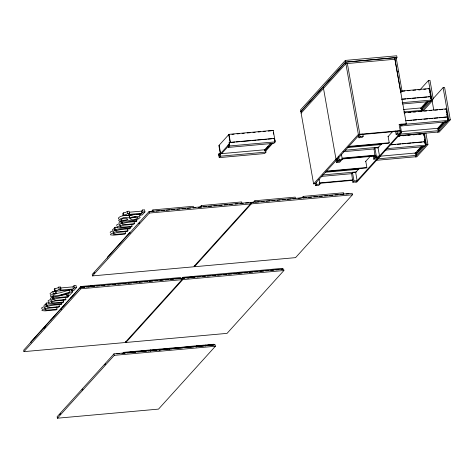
<?xml version="1.0" encoding="UTF-8"?>
<svg xmlns="http://www.w3.org/2000/svg" width="474" height="474" viewBox="0 0 474 474"><rect width="100%" height="100%" fill="white"/><g stroke="black" fill="none" stroke-linecap="round" stroke-linejoin="round"><path stroke-width="0.71" d="M139.534 215.836L139.634 214.728L136.559 214.272M60.275 288.002L72.984 286.859L74.003 285.733L76.047 285.549L76.421 287.659L74.377 287.842L73.357 288.968L59.937 290.177L60.956 289.051L60.589 286.936L58.758 287.102L57.318 288.097L54.8 288.636L54.214 289.282L54.587 291.397L72.629 289.774L71.633 290.876L71.384 289.466M129.497 212.204L141.501 211.126L142.52 209.994L144.564 209.81L144.937 211.925L142.893 212.109L141.874 213.235L128.454 214.444L129.473 213.312L129.106 211.203L127.275 211.368L125.835 212.364L123.317 212.903L122.73 213.549L123.104 215.658L141.145 214.035L140.15 215.143L139.901 213.733M54.587 291.397L55.174 290.746L57.692 290.207L59.132 289.211L60.956 289.051M123.104 215.658L123.69 215.012L126.208 214.473L127.648 213.478L129.473 213.312M56.104 293.489L55.772 291.332L56.104 293.489L53.609 294.668L52.845 295.539L53.141 295.823C59.902 296.434 66.016 292.257 72.635 291.842L72.386 290.432M48.561 302.856L46.416 303.052L45.705 303.834L46.079 305.949L47.744 305.801L44.503 307.265L44.449 307.946L45.996 308.248L42.619 309.516L41.925 310.192L42.103 310.63L45.03 310.885L56.305 309.895L57.01 309.107L56.643 306.998M117.078 227.123L114.933 227.319L114.222 228.101L114.595 230.21L116.26 230.062L113.019 231.531L112.966 232.207L114.512 232.515L111.135 233.783L110.442 234.458L110.62 234.891L113.547 235.151L124.822 234.162L125.527 233.374L125.16 231.265M46.079 305.949L46.79 305.161L61.804 303.81L61.561 302.406M52.205 296.653L52.578 298.762L53.289 297.974L68.309 296.623L68.06 295.219M114.595 230.21L115.306 229.428L130.32 228.077L130.077 226.667M120.722 220.914L121.095 223.023L121.806 222.241L136.826 220.89L136.577 219.48M66.49 293.779L66.864 295.889L69.631 292.831C63.486 294.372 56.933 297.945 50.487 296.422L50.641 295.403L53.295 293.702L56.145 293.442M59.037 304.349L59.41 306.459L58.699 307.247L48.816 308.136C36.652 311.477 55.18 309.463 57.01 309.107M61.804 303.81L61.099 304.598C44.58 305.143 41.072 309.398 59.41 306.459M63.143 299.811L63.516 301.926L62.805 302.708L51.53 303.698L48.603 303.443L48.425 303.005L49.118 302.329L52.495 301.067L50.949 300.759L51.008 300.078L54.249 298.614L52.578 298.762M65.536 297.162L65.91 299.272L65.199 300.06L55.322 300.949C43.152 304.29 61.679 302.276 63.516 301.926M68.309 296.623L67.598 297.411C51.079 297.956 47.572 302.211 65.91 299.272M72.635 291.842L69.163 295.681L66.864 295.889M76.421 287.659L73.677 290.692L71.633 290.876M127.553 228.616L127.927 230.725L127.216 231.513L117.333 232.402C105.169 235.744 123.696 233.723 125.527 233.374M130.32 228.077L129.615 228.859C113.096 229.41 109.589 233.658 127.927 230.725M131.784 224.783L132.033 226.187L131.322 226.975L120.046 227.964L117.119 227.704L116.942 227.271L117.635 226.596L121.012 225.328L119.466 225.02L119.525 224.344L122.766 222.875L121.095 223.023M134.053 221.429L134.426 223.538L133.715 224.326L123.838 225.215C111.668 228.557 130.196 226.536 132.033 226.187M136.826 220.89L136.115 221.678C119.596 222.223 116.089 226.471 134.426 223.538M144.937 211.925L142.194 214.959L140.15 215.143M89.219 286.379L89.272 285.727L80.983 286.474L71.124 297.37L71.355 297.713M80.562 287.285L23.7 350.144L23.967 351.637L125.089 342.542L181.951 279.69L181.69 278.191L80.562 287.285L80.829 288.784L23.967 351.637M149.079 211.552L92.217 274.405L92.483 275.904L193.605 266.809L250.468 203.95L250.207 202.457L149.079 211.552L149.346 213.045L92.483 275.904M50.659 320.59L50.712 319.932L40.853 330.828L40.942 331.332M51.174 320.021L50.943 319.677L60.802 308.781L60.838 309.931M70.839 298.276L70.893 297.625L61.033 308.521L61.353 309.368M80.065 288.684L81.072 286.971L89.361 286.225M44.041 328.5L45.48 326.912M93.775 273.528L94.764 272.432M138.793 223.764L139.783 222.667M151.407 211.57L152.895 209.923L193.262 206.291L193.522 207.79M89.284 286.729L90.267 285.638L91.346 285.538L91.381 286.693M91.435 286.041L85.77 286.693M136.115 282.528L135.937 281.526L92.258 285.461L91.891 285.863M273 138.669L274.606 138.384L229.179 142.467L229.422 144.783L229.072 145.168L228.883 144.09L228.065 144.991L228.492 147.402L273.913 143.314L275.222 141.874L273.19 130.362L229.013 134.338L218.875 145.542L220.339 153.854M219.509 145.34L219.154 145.234L220.623 153.546M218.763 153.985L219.148 156.142L219.498 155.756L219.302 154.678L220.12 153.777L264.794 149.754L264.99 150.839L265.73 150.768L265.967 152.101L264.664 153.54L219.243 157.629L218.627 154.139L220.232 153.849M220.481 153.7L220.718 153.44M220.848 153.292L229.487 143.74M221.642 153.606L228.545 145.98M219.243 157.629L220.546 156.183L265.967 152.101M228.492 147.402L229.795 145.956L275.222 141.874M199.815 207.215L201.302 205.568L241.669 201.942L241.93 203.435M272.911 130.67L273.19 130.362M136.399 281.864L136.767 281.455L180.452 277.527L180.624 278.522M396.009 58.545L396.993 57.461L396.702 55.796L345.309 60.417L300.563 109.879L313.61 183.859L315.103 183.722L359.849 134.261L347.377 63.528M274.381 138.983L274.019 138.876M264.332 150.27L270.743 143.184M264.83 150.222L268.284 146.407M265.019 150.803L271.916 143.178M300.86 111.538L345.605 62.082L396.993 57.461M300.872 111.621L345.617 62.165L394.688 57.751L406.325 123.75L405.91 124.212M265.873 150.868L273.077 142.905M274.647 141.169L275.027 140.754M301.138 113.12L345.884 63.658L394.955 59.244M181.459 278.937L182.934 277.302L191.223 276.555C190.667 277.794 193.866 277.509 193.297 276.372L192.219 276.466L191.235 277.557M113.997 353.853L57.135 416.705L57.401 418.204L158.523 409.109L215.386 346.251L215.125 344.758L113.997 353.853L114.264 355.346L57.401 418.204M181.53 279.21L182.514 278.12L283.642 269.019L283.902 270.518L227.04 333.376L125.918 342.471L125.74 341.47M250.047 203.476L251.03 202.38L352.158 193.285L352.419 194.784L295.557 257.637L194.435 266.732L194.257 265.736M184.356 278.327L182.97 278.451L182.887 277.954L191.312 277.053M59.683 414.738L60.672 413.642M81.943 390.126L82.932 389.036M104.701 364.974L105.69 363.878M125.918 342.471L182.78 279.613L283.902 270.518M194.435 266.732L251.297 203.879L352.419 194.784M253.359 202.398L254.846 200.757L295.213 197.125L295.474 198.618M123.4 352.372L123.513 353.32L123.4 352.372L131.689 351.625L131.772 352.129L128.318 352.437M132.003 352.472L131.914 351.969L123.483 352.869L126.937 352.561M192.166 277.118L193.386 276.869M193.842 276.697L194.21 276.289L237.889 272.36L238.067 273.356M132.584 352.49L132.513 351.554L140.802 350.807L140.891 351.305L138.817 351.495M132.602 352.052L141.033 351.151L141.122 351.649M141.75 351.678L141.631 350.73L149.92 349.99L150.234 350.831M141.631 350.73L141.72 351.234L150.151 350.333M150.673 350.019L150.667 350.997L150.75 349.913L159.039 349.166L159.128 349.664L154.98 350.037M159.353 350.008L159.264 349.51L150.839 350.41L153.6 350.162M159.768 349.202L159.981 350.037L159.868 349.095L168.157 348.349L168.246 348.846L165.479 349.095M159.868 349.095L159.957 349.593L168.383 348.692L168.471 349.19M313.61 183.859L358.356 134.397L400.216 130.628L399.795 131.097M301.766 198.043L303.253 196.402L343.62 192.77L343.881 194.269M315.287 183.515L315.654 185.595L316.774 184.356L319.926 184.072L319.067 179.225M336.534 162.511L337.654 161.279L340.806 160.994L339.686 162.227L336.534 162.511L336.048 159.744M337.66 158.784L338.027 160.864L339.147 159.625L342.299 159.341L341.44 154.494M358.421 135.013L358.907 137.78L360.027 136.548L363.179 136.263L362.811 134.183L359.659 134.468L360.027 136.548M169.1 349.219L168.987 348.272L177.276 347.525L177.365 348.023L175.978 348.147M174.829 348.621L177.59 348.372L177.501 347.869L169.076 348.769L168.987 348.272M400.613 92.744L402.065 91.138L398.652 71.77L397.159 71.906L400.571 91.275L402.065 91.138M239.334 272.568L238.369 272.823L238.718 272.283L282.403 268.355L282.575 269.356L281.106 269.487M319.926 184.072L318.806 185.31L315.654 185.595M342.299 159.341L341.179 160.579L338.027 160.864M363.179 136.263L362.059 137.501L358.907 137.78M186.709 347.549L186.395 346.707L177.874 347.703M178.106 347.454L178.188 347.952L186.62 347.051M191.455 346.761L195.596 346.387L195.507 345.89L187.218 346.63L187.206 347.703M419.757 90.084L428.478 80.45L429.965 80.313L433.254 98.965M187.218 346.63L187.307 347.134L195.738 346.233L195.827 346.731M428.152 88.934L429.426 88.531L431.459 100.044L430.149 101.489L402.313 103.99M352.869 182.247L353.989 181.009L357.141 180.724L355.672 172.418L352.526 172.696L351.637 173.68L352.869 182.247L356.021 181.963M375.242 157.516L376.362 156.278L379.514 155.999L378.045 147.687L374.898 147.965L374.01 148.949L375.242 157.516L378.394 157.232M196.408 346.755L196.337 345.813L204.626 345.066L204.715 345.564L201.954 345.813M204.946 345.907L204.857 345.41L196.426 346.31L200.573 345.937M355.34 172.785L359.233 168.483M365.555 161.492L370.419 156.118M377.713 148.054L382.091 143.213M387.928 136.761L392.792 131.387M400.5 125.61L401.484 124.52M401.117 124.129L401.437 125.942L402.74 124.496M374.27 156.106L374.507 155.851L374.875 157.931L373.755 159.163L373.263 156.396M396.643 131.381L400.026 130.836L400.394 132.916L397.248 133.2L396.128 134.432L395.517 130.972M205.526 345.931L205.455 344.995L213.744 344.248L213.975 344.592L214.058 345.09L211.297 345.339M205.544 345.493L213.975 344.592M428.502 96.903L430.842 96.554L401.537 99.19M365.768 161.261L366.864 167.494L366.443 167.956L326.076 171.588M388.141 136.53L389.237 142.763L388.816 143.225L348.449 146.857M430.753 96.998L430.86 98.539M420.568 108.439L426.487 101.904M422.63 106.668L425.504 103.492M430.789 98.154L430.433 98.041M421.256 108.973L428.152 101.347M401.573 132.619L400.583 132.708L355.838 182.17L356.827 182.081L401.573 132.619L400.109 124.307M421.629 109.565L429.314 101.075M430.979 99.232L431.263 98.924M398.527 136.447L399.398 135.481M420.9 111.716L422.204 110.27L421.967 108.943L421.226 109.008L421.031 107.93L403.457 109.506M398.865 136.322L399.831 135.256M421.718 111.058L431.891 99.818L432.886 99.724M450.3 119.815L448.807 119.952L437.668 132.264L439.161 132.133L450.3 119.815L444.6 87.483L443.107 87.619L431.968 99.931L433.74 109.992M423.211 110.922L432.412 100.755M444.861 109.298L446.135 108.902L448.161 120.414L446.858 121.854L401.437 125.942M384.924 150.139L424.485 146.585L425.788 145.139L423.762 133.632L423.726 135.327M423.572 141.939L425.172 141.649L390.007 144.813M439.351 117.801L447.545 116.918L405.785 120.674M414.904 153.535L421.315 146.454M437.277 128.804L443.19 122.268M415.402 153.493L416.486 152.296M417.92 150.708L420.823 147.497M437.775 128.762L443.646 122.268M425.125 143.249L425.089 142.099L425.196 143.64M415.585 154.074L422.488 146.442M437.958 129.343L444.861 121.717M415.965 154.666L423.643 146.176M425.314 144.333L425.593 144.019M438.817 129.402L446.016 121.445M447.687 119.602L447.966 119.294M379.478 156.254L415.366 153.025L415.556 154.103L416.302 154.038L416.539 155.371L415.236 156.811L376.403 160.301M401.123 131.588L437.739 128.294L437.929 129.378L438.675 129.307L438.912 130.64L437.609 132.08L398.041 135.641M427.927 144.546L426.434 144.683L415.295 156.995L416.788 156.858L427.927 144.546L425.901 133.052M55.772 291.332L52.922 291.587L51.459 292.381L49.989 293.696L50.522 294.52M113.796 228.699L112.451 229.795L113.138 230.305M51.785 297.251L50.434 298.342L51.121 298.857M125.569 215.368C128.519 215.765 130.877 215.706 133.763 214.55M129.645 217.975L132.524 216.997L136.933 216.381L139.54 216.606L140.197 217.513C137.312 220.38 132.359 220.896 128.513 220.256C125.728 219.729 121.895 222.513 118.802 220.837L118.701 220.22L120.023 219.047A6.061 1.558 -10 0 1 122.707 218.04C124.721 216.043 131.387 219.918 129.272 215.86M121.231 221.151L119.152 222.229L119.093 222.91M46.215 304.077L44.135 305.155L44.076 305.831M119.199 223.669L116.752 224.877L116.746 225.594M112.699 230.856L110.252 232.064L110.246 232.781M50.682 299.402L48.235 300.617L48.046 301.138L48.632 301.476M44.183 306.589L41.736 307.804L41.546 308.319L42.127 308.663M123.317 353.456L123.323 352.478M196.254 346.897L196.266 345.919M135.748 216.956L131.624 217.584M124.461 215.498L122.339 215.931A6.061 1.558 -10 0 0 119.655 216.938L118.328 218.111L118.808 218.947M55.008 293.791L60.465 292.719L69.453 289.981L69.826 292.097M401.448 91.049L429.426 88.531M402.693 91.221L404.879 91.026M407.788 90.765L409.969 90.57M412.878 90.309L415.787 90.042M417.967 89.847L420.882 89.586M423.792 89.325L425.972 89.13M402.13 99.279L405.791 98.948M407.255 98.817L410.922 98.485M412.386 98.355L416.048 98.023M417.511 97.893L427.038 97.04M402.153 102.68L431.459 100.044M403.889 111.917L422.204 110.27M404.168 112.676L446.135 108.902M404.126 112.966L405.578 112.83M408.493 112.569L410.674 112.374M413.583 112.113L415.763 111.917M418.672 111.657L420.859 111.461M424.491 111.129L426.677 110.934M429.586 110.673L431.767 110.478M434.676 110.217L437.585 109.956M439.771 109.755L442.68 109.494M272.058 130.605L272.556 130.563M229.232 134.598L228.735 134.646L230.074 142.265M231.91 134.361L234.091 134.166M237 133.899L239.186 133.704M242.096 133.443L244.276 133.247M247.185 132.987L250.094 132.726M253.003 132.459L255.19 132.264M258.099 132.003L260.279 131.808M263.189 131.547L265.369 131.351M268.278 131.091L271.187 130.824M407.847 120.633L411.509 120.301M412.973 120.171L416.64 119.845M418.104 119.709L421.765 119.383M423.963 119.181L427.625 118.856M429.094 118.725L432.756 118.393M434.22 118.263L437.881 117.931M406.325 123.75L399.114 124.395L400.583 132.708M400.139 124.733L448.161 120.414M231.241 142.425L234.903 142.093M236.366 141.963L240.034 141.631M241.497 141.501L251.019 140.648M252.488 140.511L256.15 140.185M257.613 140.049L261.275 139.723M262.744 139.593L266.406 139.261M267.869 139.131L271.531 138.799M359.428 134.723L360.898 134.592M362.367 134.462L397.905 131.262M396.128 134.432L399.274 134.154M400.08 134.13L438.912 130.64M397.994 135.949L423.762 133.632M422.63 133.875L423.128 133.828M398.486 136.186L399.938 136.056M402.847 135.795L405.033 135.6M407.942 135.339L410.123 135.143M413.032 134.883L415.212 134.681M418.85 134.355L421.036 134.16M218.627 154.139L220.09 154.003M348.87 146.395L389.237 142.763M347.638 147.544L381.327 144.517M391.334 144.837L395.731 144.44M397.194 144.309L400.856 143.978M402.325 143.847L405.987 143.521M407.45 143.385L411.118 143.059M412.581 142.923L422.103 142.07M345.137 150.217L378.839 147.189M424.769 143.142L425.267 143.095M343.099 151.727L374.602 148.895M386.227 148.7L425.788 145.139M342.299 158.132L375.325 155.164M337.476 158.991L335.983 159.128L323.244 86.896M341.878 158.594L374.904 155.626M342.192 158.991L375.218 156.023M378.211 157.439L379.2 157.35M374.875 157.931L378.021 157.646M373.755 159.163L376.901 158.879M377.707 158.861L416.539 155.371M326.497 171.126L366.864 167.494M325.265 172.275L358.954 169.248M322.764 174.947L356.466 171.92M321.455 176.393L352.229 173.626M319.192 182.928L352.952 179.889M319.506 183.325L352.532 180.357M150.412 211.665L154.097 211.333M156.094 211.155L159.252 210.871M161.231 210.693L164.413 210.409M166.368 210.231L169.568 209.946M171.505 209.769L174.728 209.478M176.938 209.283L179.883 209.016M182.093 208.815L185.453 208.519M187.254 208.353L190.589 208.056M193.149 207.825L195.359 207.624M198.304 207.357L201.249 207.097M203.464 206.895L206.7 206.605M208.619 206.433L211.842 206.143M213.774 205.971L216.979 205.68M218.935 205.503L222.116 205.218M224.315 205.023L227.253 204.756M229.452 204.561L232.39 204.294M235.145 204.045L237.527 203.832M240.3 203.583L243.245 203.316M245.461 203.121L248.406 202.854M251.629 202.564L253.839 202.362M255.842 202.185L258.994 201.9M261.21 201.705L264.154 201.438M266.364 201.237L269.789 200.929M271.993 200.733L274.926 200.466M277.13 200.271L280.063 200.004M282.267 199.809L285.2 199.542M287.404 199.347L291.072 199.015M292.891 198.855L295.835 198.588M298.045 198.387L300.996 198.126M303.206 197.925L306.453 197.634M308.657 197.433L311.59 197.172M313.794 196.971L317.201 196.669M319.411 196.467L322.361 196.2M324.572 196.005L327.516 195.738M329.726 195.537L332.872 195.258M334.887 195.075L338.009 194.796M340.214 194.595L343.727 194.281M345.937 194.079L348.882 193.819M149.346 213.045L250.468 203.95M120.817 231.656L122.262 231.525M136.53 281.716L137.371 281.675M193.979 276.585L194.808 276.508M238.493 272.58L239.323 272.509M238.357 272.763L239.186 272.686M238.386 272.882L239.198 272.751M80.93 287.126L84.384 286.811M182.887 277.954L184.268 277.829M186.335 277.646L189.102 277.397M81.161 287.469L84.105 287.203M86.315 287.007L89.266 286.74M91.476 286.539L94.616 286.26M96.631 286.077L99.712 285.798M101.792 285.615L104.807 285.342M107.687 285.081L109.903 284.886M112.818 284.619L115.727 284.359M117.913 284.163L120.947 283.89M123.009 283.707L126.102 283.428M128.104 283.245L131.748 282.919M133.472 282.765L136.417 282.498M139.125 282.255L142.313 281.971M144.226 281.799L147.467 281.503M149.322 281.337L152.628 281.041M154.838 280.845L157.783 280.578M159.993 280.377L163.151 280.093M165.153 279.915L168.246 279.636M170.308 279.453L174.071 279.115M175.528 278.985L179.172 278.653M186.797 277.965L189.008 277.77M191.952 277.503L194.903 277.237M197.113 277.041L200.058 276.775M202.268 276.579L205.307 276.306M207.428 276.111L210.403 275.844M212.583 275.649L215.528 275.382M217.738 275.187L221.423 274.855M223.509 274.665L226.584 274.393M228.604 274.209L231.739 273.925M233.7 273.753L236.899 273.462M242.054 273L238.896 273.285L238.718 272.283M244.264 272.799L247.215 272.532M249.425 272.337L252.731 272.04M254.579 271.875L257.826 271.578M260.007 271.383L263.651 271.057M265.63 270.879L268.746 270.601M270.79 270.411L273.842 270.139M275.945 269.949L278.937 269.682M82.399 287.499L84.473 287.315M87.927 287.001L89.308 286.877M187.805 278.019L189.191 277.894M80.829 288.784L181.951 279.69M60.785 295.16L67.219 294.579M133.982 351.927L137.436 351.619M141.72 351.234L143.101 351.11M144.481 350.985L147.935 350.671M159.957 349.593L164.099 349.219M170.456 348.645L174.598 348.272M178.188 347.952L179.575 347.827M180.955 347.703L185.097 347.329M187.307 347.134L190.074 346.885M207.618 345.303L211.76 344.93M116.805 353.835L119.75 353.574M121.966 353.373L125.095 353.089M127.121 352.911L130.066 352.644M132.276 352.443L135.594 352.146M137.667 351.963L140.428 351.714M143.332 351.453L146.093 351.204M148.166 351.015L151.437 350.724M153.647 350.523L156.592 350.256M158.802 350.061L161.747 349.794M163.963 349.593L167.091 349.314M169.117 349.131L172.062 348.864M179.8 348.171L182.561 347.922M185.328 347.673L188.273 347.406M190.299 347.229L193.753 346.915M195.643 346.749L198.725 346.47M200.798 346.281L204.253 345.973M206.463 345.771L209.224 345.522M114.264 355.346L215.386 346.251M150.797 350.849L150.75 349.913M443.107 87.619L448.807 119.952M447.409 117.078L447.788 119.235M446.224 111.289L446.467 112.676M446.709 114.056L446.952 115.443M428.478 80.45L431.891 99.818M430.7 96.708L430.955 98.148M429.148 88.845L429.391 90.226M429.64 91.612L429.882 92.999M430.125 94.385L430.368 95.772M424.408 133.182L426.434 144.683M425.036 141.803L425.291 143.249M424.461 139.48L424.704 140.867M396.88 131.12L397.248 133.2M374.898 147.965L376.362 156.278M345.309 60.417L358.356 134.397M352.526 172.696L353.989 181.009M338.661 156.858L339.147 159.625M337.287 159.199L337.654 161.279M316.407 182.277L316.774 184.356M303.253 196.402L303.514 197.895M274.464 138.538L274.843 140.695M273.279 132.75L273.522 134.136M254.846 200.757L255.113 202.25M251.03 202.38L251.297 203.879M229.013 134.338L230.477 142.65M229.179 142.467L229.795 145.956M220.12 153.777L220.546 156.183M201.302 205.568L201.563 207.067M194.21 276.289L194.387 277.284M205.686 345.339L205.769 345.836M205.455 344.995L205.574 345.937M193.244 277.023L193.333 277.521M192.219 276.466L192.308 276.964M196.568 346.156L196.657 346.654M196.337 345.813L196.455 346.761M196.177 346.05L196.325 346.885M182.934 277.302L183.023 277.8M182.514 278.12L182.78 279.613M187.449 346.974L187.538 347.478M178.331 347.798L178.42 348.295M152.895 209.923L153.155 211.422M169.212 348.615L169.301 349.113M142.52 209.994L142.893 212.109M141.501 211.126L141.874 213.235M160.094 349.439L160.182 349.936M159.702 349.332L159.785 350.179M129.189 215.871L129.562 217.981M127.275 211.368L127.648 213.478M150.981 350.256L151.064 350.754M130.018 233.368L129.846 232.373L107.474 257.104L107.645 258.099M150.59 350.15L150.732 350.985M136.767 281.455L136.945 282.451M123.317 212.903L123.69 215.012M121.557 220.831L121.806 222.241M141.862 351.074L141.951 351.578M114.933 227.319L115.306 229.428M132.744 351.898L132.833 352.395M132.513 351.554L132.631 352.496M132.353 351.791L132.501 352.62M123.625 352.715L123.714 353.213M123.234 352.609L123.382 353.444M92.258 285.461L92.43 286.456M90.267 285.638L90.356 286.136M80.983 286.474L81.072 286.971M74.003 285.733L74.377 287.842M72.984 286.859L73.357 288.968M58.758 287.102L59.132 289.211M54.8 288.636L55.174 290.746M52.922 291.587L53.295 293.702M53.041 296.57L53.289 297.974M46.416 303.052L46.79 305.161M40.711 331.587L40.622 331.089L30.763 341.985L31.077 342.826M187.23 346.772L187.141 347.715L187.23 346.772M120.959 219.646L120.781 220.066L121.978 220.463L125.432 220.096L127.731 219.438L126.908 218.467A3.022 0.776 -10 0 0 124.881 218.342L122.44 218.828L120.959 219.646M138.047 217.892C136.133 219.385 131.417 221.08 129.864 218.413C132.276 217.821 135.985 216.251 138.047 217.892M396.187 57.81L394.694 57.941L397.129 71.74L398.622 71.604L396.187 57.81"/></g></svg>
